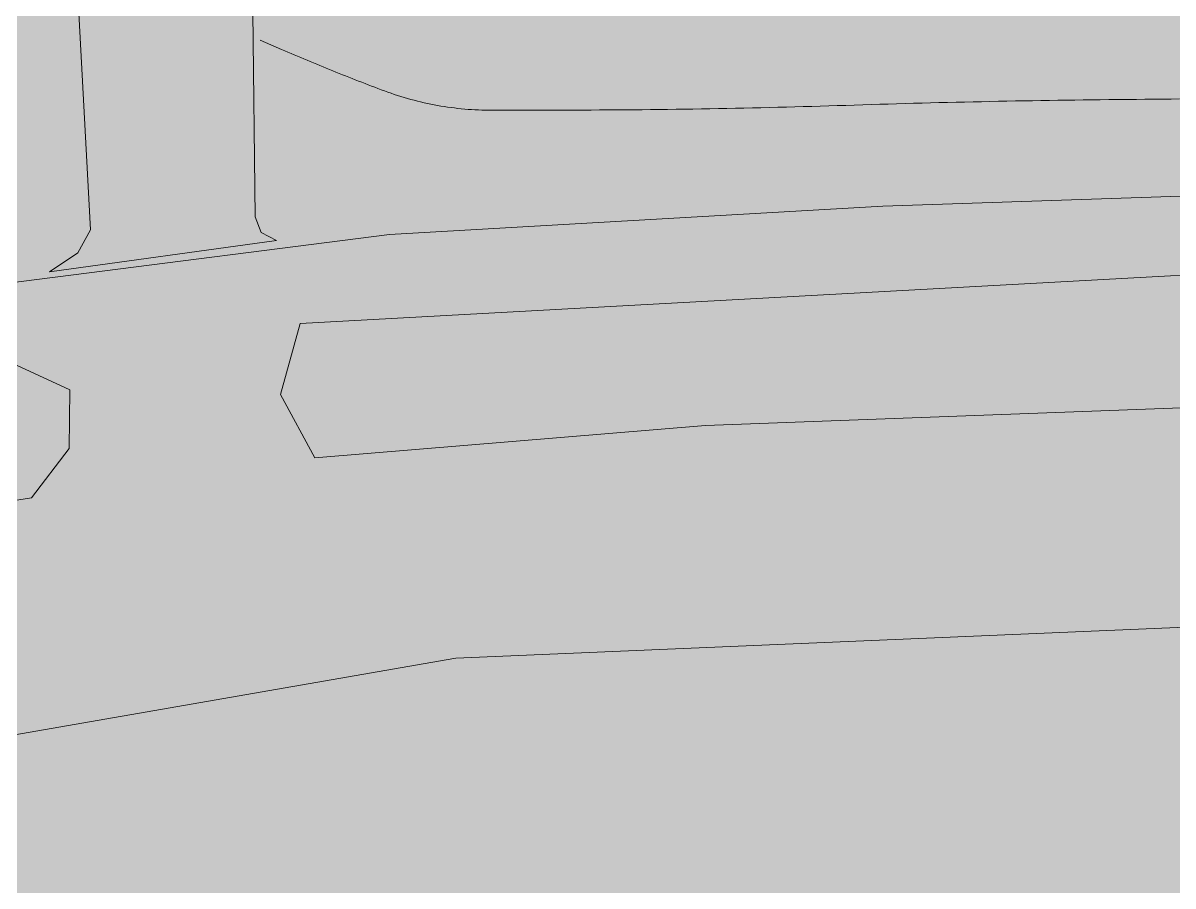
# Model space of a CAD drawing. Header units: metres. Extents: x 68582 to 69192, y 19191 to 19633.
# Drawn here: x 68982.33 to 69023.8, y 19289.88 to 19321.01 of the extents above; entities that cross this region are included whole.
import ezdxf

# ---------------------------------------------------------------- set-up
doc = ezdxf.new("R2010")
doc.units = ezdxf.units.M
doc.layers.get('0').update_dxf_attribs({"lineweight": 15})
doc.layers.add('None', color=7, linetype='Continuous', lineweight=5)

msp = doc.modelspace()

# ---------------------------------------------------------------- hatches: boundary and pattern name
at = {"true_color": 0xd1f0d1, "transparency": 33554687}
msp.add_hatch(color=254, dxfattribs=at).paths.add_polyline_path([(68588.122, 19191.443), (69192.296, 19191.443), (69192.296, 19628.232), (68588.122, 19628.232)], flags=0)

# ---------------------------------------------------------------- linework, layer by layer
at = {"layer": 'None', "color": 7, "linetype": 'Continuous', "lineweight": 5, "transparency": 33554687}
for points in [[(69036.78, 19324.58), (69016.79, 19324.78), (69016.91, 19330.27), (69013.83, 19330.38), (69013.8, 19324.99), (68993.81, 19325.29), (68993.78, 19330.61), (68991.4, 19330.14), (68990.62, 19328.98), (68990.62, 19321.4), (68990.7, 19314.02), (68990.91, 19313.45), (68991.47, 19313.16), (68983.28, 19312.03), (68984.3, 19312.72), (68984.76, 19313.55), (68983.69, 19333.43), (68991.49, 19343.21), (69007, 19343.21), (69031.8, 19343.21)], [(69024.031, 19318.272), (69023.73, 19318.269), (69023.428, 19318.266), (69023.127, 19318.263), (69022.776, 19318.259), (69022.474, 19318.256), (69022.173, 19318.253), (69021.87, 19318.25), (69021.787, 19318.249), (69021.477, 19318.246), (69021.173, 19318.242), (69020.87, 19318.239), (69020.559, 19318.235), (69020.256, 19318.231), (69019.945, 19318.227), (69019.642, 19318.222), (69019.338, 19318.218), (69019.028, 19318.213), (69018.724, 19318.207), (69018.42, 19318.202), (69018.11, 19318.197), (69017.806, 19318.191), (69017.502, 19318.185), (69017.192, 19318.179), (69016.889, 19318.172), (69016.585, 19318.166), (69016.275, 19318.159), (69015.971, 19318.152), (69015.667, 19318.144), (69015.357, 19318.137), (69015.053, 19318.129), (69014.75, 19318.121), (69014.44, 19318.113), (69014.136, 19318.105), (69013.826, 19318.096), (69013.522, 19318.087), (69013.219, 19318.078), (69012.908, 19318.069), (69012.605, 19318.059), (69012.301, 19318.05), (69011.995, 19318.04), (69011.686, 19318.03), (69011.384, 19318.021), (69011.077, 19318.011), (69010.77, 19318.002), (69010.463, 19317.993), (69010.16, 19317.985), (69009.853, 19317.977), (69009.546, 19317.969), (69009.239, 19317.962), (69008.932, 19317.954), (69008.63, 19317.948), (69008.323, 19317.941), (69008.015, 19317.935), (69007.708, 19317.929), (69007.406, 19317.923), (69007.099, 19317.917), (69006.792, 19317.912), (69006.484, 19317.907), (69006.182, 19317.903), (69005.875, 19317.899), (69005.568, 19317.895), (69005.26, 19317.891), (69004.958, 19317.887), (69004.651, 19317.884), (69004.344, 19317.882), (69004.036, 19317.879), (69003.734, 19317.877), (69003.427, 19317.875), (69003.12, 19317.873), (69002.812, 19317.872), (69002.51, 19317.871), (69002.203, 19317.87), (69002.17, 19317.87), (68999.242, 19317.864), (68999.118, 19317.864), (68998.994, 19317.866), (68998.87, 19317.869), (68998.747, 19317.874), (68998.623, 19317.88), (68998.499, 19317.887), (68998.376, 19317.896), (68998.253, 19317.906), (68998.129, 19317.918), (68998.006, 19317.931), (68997.883, 19317.945), (68997.761, 19317.961), (68997.638, 19317.978), (68997.516, 19317.996), (68997.394, 19318.016), (68997.272, 19318.037), (68997.15, 19318.06), (68997.029, 19318.084), (68996.907, 19318.109), (68996.787, 19318.136), (68996.666, 19318.164), (68996.546, 19318.193), (68996.426, 19318.224), (68996.306, 19318.256), (68996.187, 19318.289), (68996.068, 19318.324), (68995.95, 19318.36), (68995.832, 19318.397), (68995.714, 19318.436), (68995.597, 19318.476), (68995.481, 19318.517), (68995.365, 19318.56), (68995.243, 19318.605), (68995.126, 19318.649), (68995.009, 19318.693), (68994.892, 19318.738), (68994.775, 19318.782), (68994.659, 19318.827), (68994.542, 19318.872), (68994.425, 19318.917), (68994.309, 19318.962), (68994.192, 19319.008), (68994.076, 19319.054), (68993.96, 19319.099), (68993.843, 19319.146), (68993.727, 19319.192), (68993.611, 19319.238), (68993.495, 19319.285), (68993.379, 19319.332), (68993.263, 19319.379), (68993.147, 19319.426), (68993.032, 19319.473), (68992.916, 19319.521), (68992.801, 19319.569), (68992.685, 19319.616), (68992.57, 19319.665), (68992.454, 19319.713), (68992.339, 19319.761), (68992.224, 19319.81), (68992.109, 19319.859), (68991.994, 19319.908), (68991.879, 19319.957), (68991.764, 19320.007), (68991.653, 19320.055), (68990.88, 19320.39)], [(68962.1, 19291.869), (68997.935, 19298.098), (69025.935, 19299.288), (69065.935, 19300.038), (69103.795, 19300.868), (69103.765, 19298.208), (69118.039, 19298.401), (69117.796, 19309.133), (69072.305, 19308.268), (69069.665, 19310.408), (69069.085, 19312.968), (69117.795, 19314.028), (69117.755, 19317.028), (69061.845, 19315.998), (69039.835, 19315.288), (69013.335, 19314.398), (68995.545, 19313.378), (68971.415, 19310.308)]]:
    msp.add_lwpolyline(points, dxfattribs=at)
for points in [[(69061.928, 19307.959), (69030.905, 19307.383), (69006.935, 19306.488), (68992.855, 19305.328), (68991.615, 19307.608), (68992.325, 19310.168), (69023.705, 19311.891), (69061.725, 19312.718), (69062.695, 19310.688)], [(68976.505, 19302.918), (68975.865, 19308.018), (68981.785, 19308.818), (68984.015, 19307.778), (68983.985, 19305.658), (68982.635, 19303.878)]]:
    msp.add_lwpolyline(points, close=True, dxfattribs=at)

doc.saveas('drawing.dxf')
